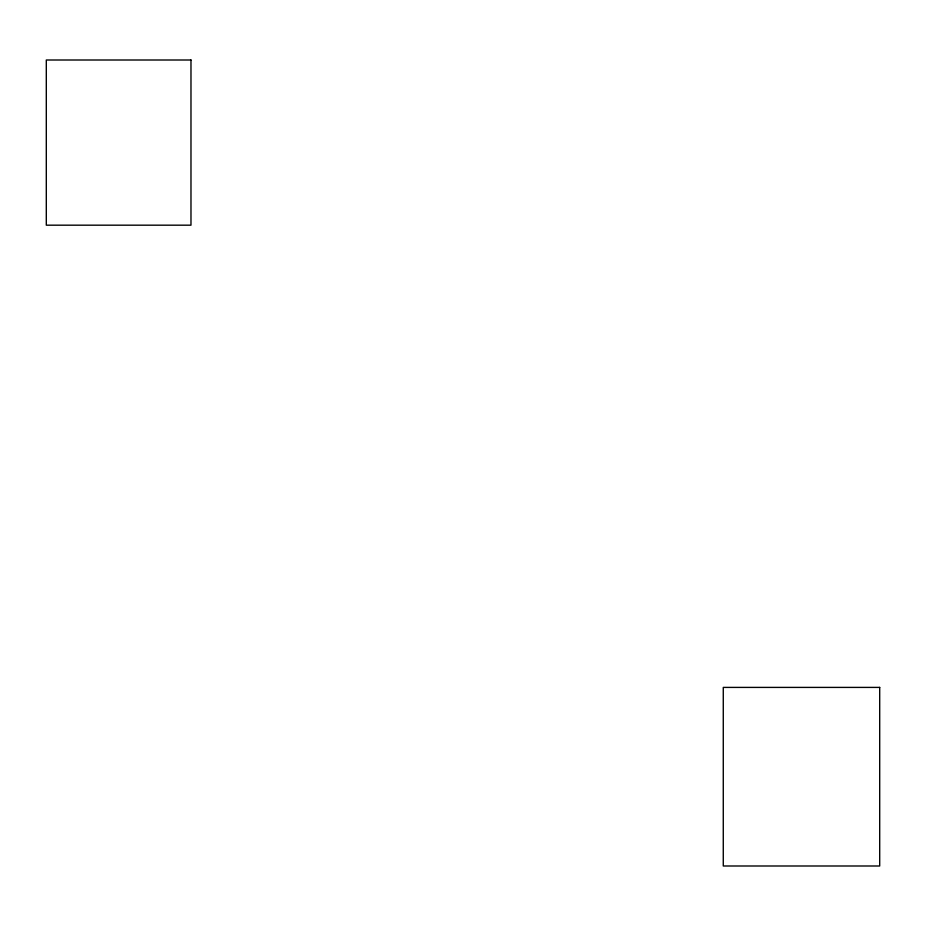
<?xml version="1.0" encoding="UTF-8"?>
<svg xmlns="http://www.w3.org/2000/svg" width="926" height="926" viewBox="0 0 926 926"><rect width="100%" height="100%" fill="white"/><g stroke="black" fill="none" stroke-linecap="round" stroke-linejoin="round"><path stroke-width="1.39" d="M190.976 60.005L46.3 60.005L46.3 225.18L190.976 225.18L190.976 60.005M879.7 687.405L723.275 687.405L723.275 865.995L879.7 865.995L879.7 687.405"/></g></svg>
